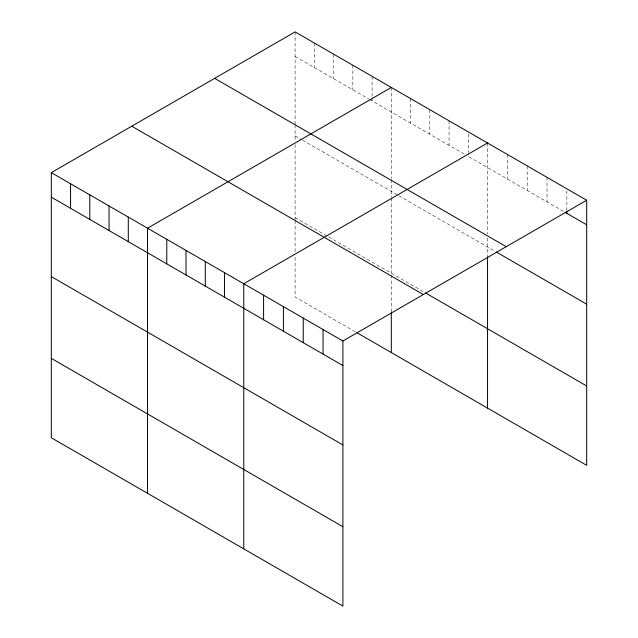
<?xml version="1.0" encoding="UTF-8"?>
<svg xmlns="http://www.w3.org/2000/svg" width="638" height="638" viewBox="0 0 638 638"><rect width="100%" height="100%" fill="white"/><g stroke="black" fill="none" stroke-linecap="round" stroke-linejoin="round"><path stroke-width="0.48" stroke-dasharray="3.19 2.39" d="M295.099 56.455L368.732 98.97M369.569 99.448L464.95 154.524M563.41 211.361L468.3 156.454L468.3 153.511M295.099 135.838L301.798 139.706M302.635 140.185L398.016 195.26M398.854 195.738L495.303 251.428M295.099 217.63L327.733 236.467M328.57 236.953L423.951 292.021M355.342 331.792L295.099 297.013L295.099 257.321M566.855 190.762L566.855 210.404M547.029 177.348L547.029 201.903M527.195 165.904L527.195 190.459M507.37 154.452L507.37 179.015M487.544 143.008L487.544 234.05M487.544 238.014L487.544 255.71M468.3 133.86L468.3 152.522M449.056 120.781L449.056 145.344M429.813 109.672L429.813 134.235M410.569 98.563L410.569 123.126M391.325 87.454L391.325 178.496M391.325 179.485L391.325 197.238M391.325 198.211L391.325 273.184M391.325 275.169L391.325 311.878M372.082 76.345L372.082 96.968M372.082 97.957L372.082 100.9M352.838 65.236L352.838 89.791M333.586 54.118L333.586 78.681M314.343 43.009L314.343 67.572M295.099 31.9L295.099 123.931M295.099 124.928L295.099 140.711M295.099 144.603L295.099 219.616M295.099 220.604L295.099 252.361"/><path stroke-width="0.96" d="M51.319 172.651L342.901 340.987L342.901 606.1L51.319 437.756L51.319 172.651L295.099 31.9L586.681 200.244L586.681 465.349L357.017 332.757M391.325 87.454L147.537 228.197L147.537 493.31M487.544 143.008L243.764 283.75L243.764 548.863M342.901 340.987L586.681 200.244M565.132 212.358L586.681 224.799M214.655 78.346L506.237 246.691M496.165 251.922L586.681 304.182M425.626 292.986L586.681 385.974M131.763 126.196L423.345 294.541M51.319 197.206L342.901 365.55M51.319 276.589L342.901 444.933M51.319 358.373L342.901 526.717M566.855 211.385L566.855 213.355M487.544 256.683L487.544 408.121M391.325 312.875L391.325 352.567M323.067 329.543L323.067 354.098M303.241 318.091L303.241 342.654M283.416 306.647L283.416 331.21M263.59 295.203L263.59 319.758M224.52 272.641L224.52 297.204M205.276 261.532L205.276 286.087M186.025 250.423L186.025 274.978M166.781 239.314L166.781 263.869M128.294 217.087L128.294 241.65M109.05 205.978L109.05 230.533M89.806 194.869L89.806 219.424M70.563 183.76L70.563 208.315"/></g></svg>
